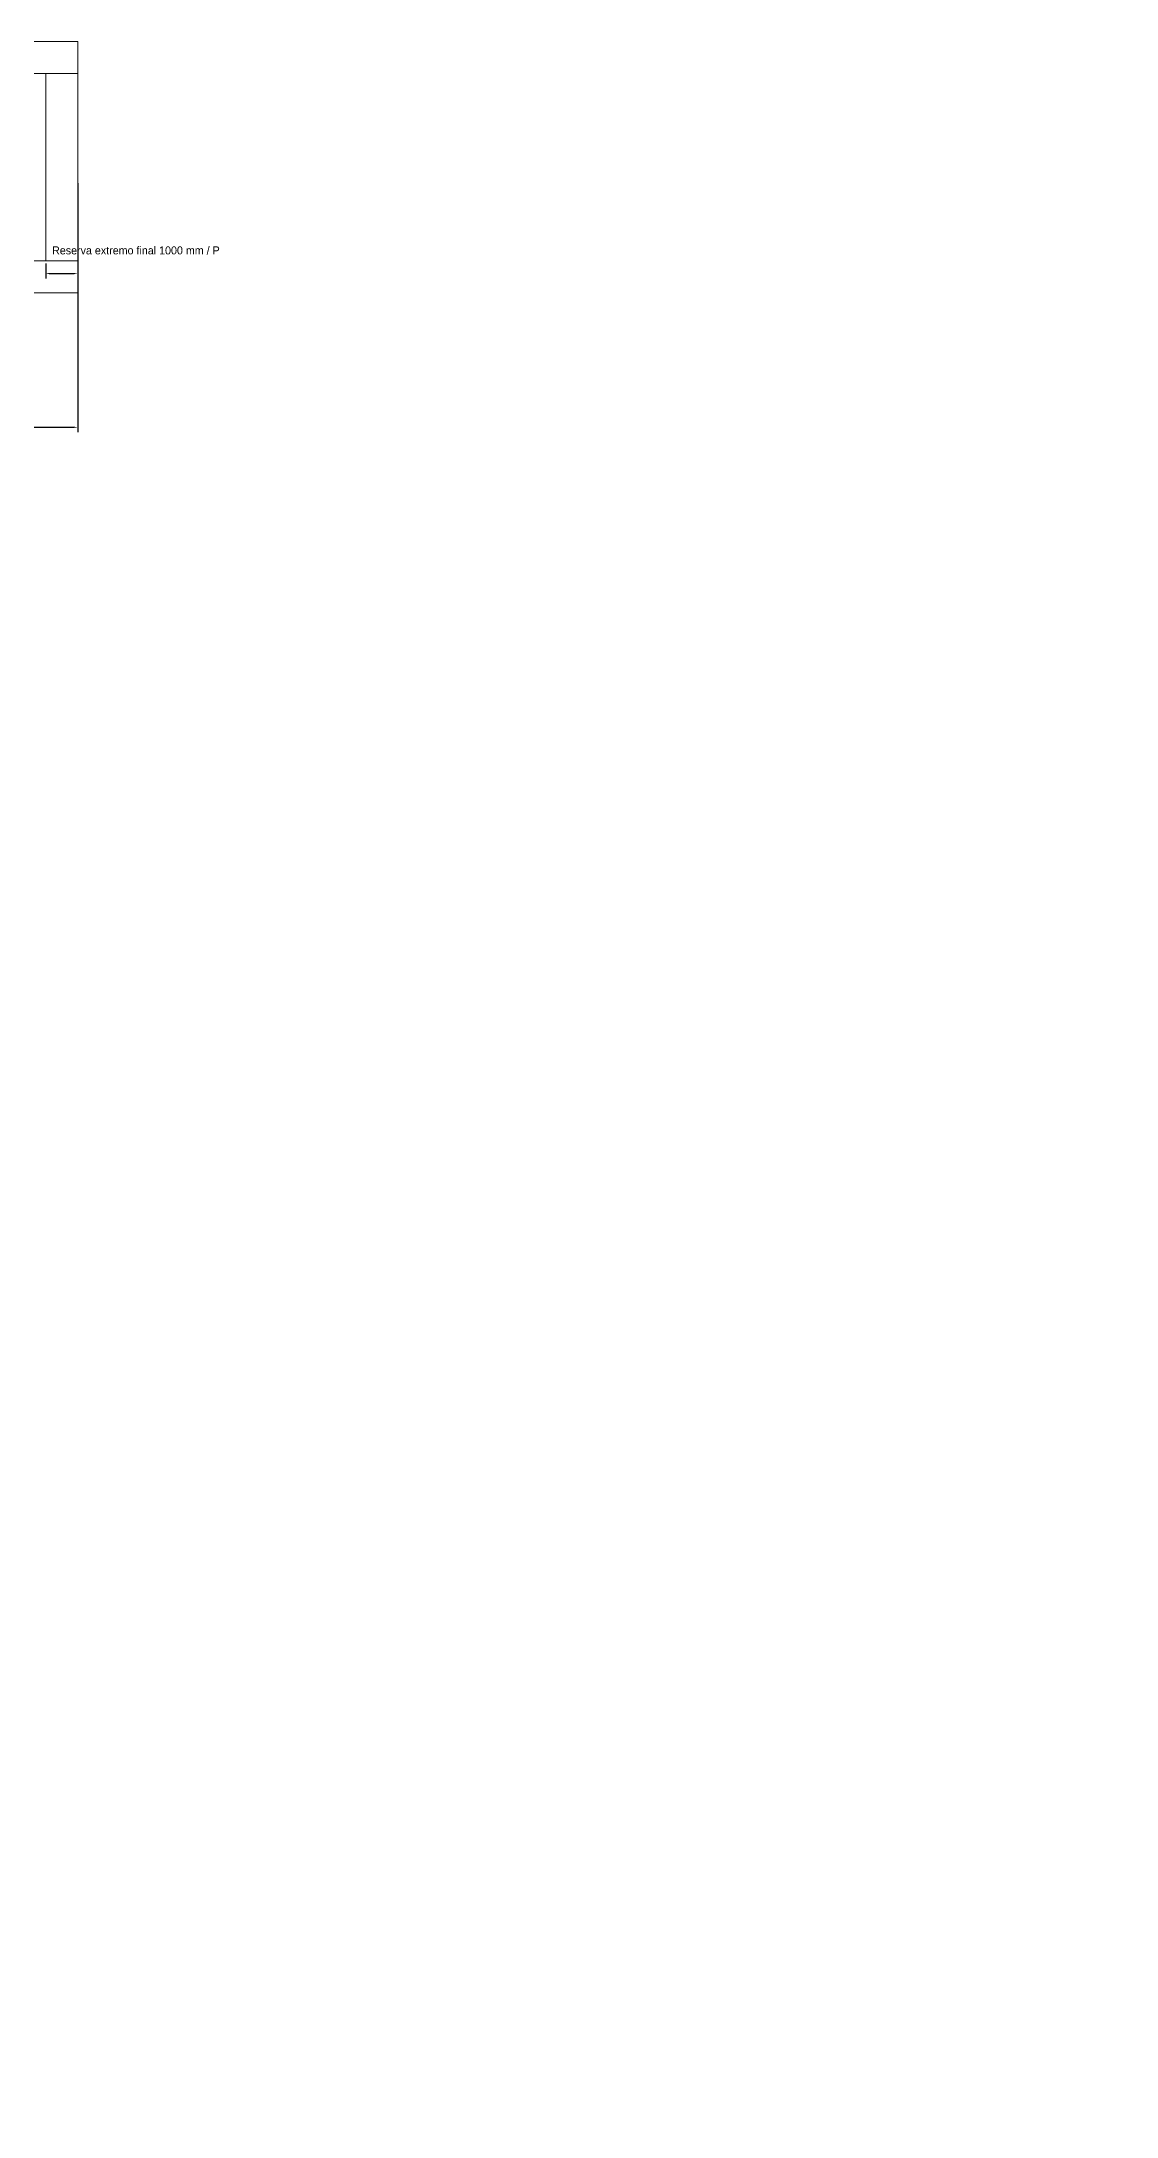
# Model space of a CAD drawing. Header units: millimetres. Extents: x -191664 to 191490, y -197311 to 10263.
# Drawn here: x 58986 to 92579, y -78466 to -13650 of the extents above; entities that cross this region are included whole.
import ezdxf

# ---------------------------------------------------------------- set-up
doc = ezdxf.new("R2010")
doc.units = ezdxf.units.MM
for name, color, linetype, lineweight in [('ACCESOS_PROPUESTOS', 30, 'Continuous', 0), ('COTAS_ACCESOS_P', 30, 'Continuous', 0), ('COTAS_INSTALACION_P', 30, 'Continuous', 0), ('R15_COTAS_TRANSPORTE_P', 1, 'Continuous', 0), ('TEXTOS_ACCESOS', 30, 'Continuous', 0)]:
    doc.layers.add(name, color=color, linetype=linetype, lineweight=lineweight)
doc.dimstyles.new('PLANTA_100', dxfattribs={"dimtxt": 250, "dimasz": 150, "dimexe": 150, "dimexo": 80, "dimgap": 100, "dimtad": 1, "dimtih": 1, "dimtoh": 1, "dimdec": 1, "dimdsep": 46, "dimcen": 0.09, "dimclrd": 1, "dimclre": 1, "dimclrt": 1, "dimadec": 0, "dimazin": 0, "dimtfac": 1, "dimtdec": 4, "dimtofl": 0, "dimtmove": 0, "dimatfit": 3, "dimfxl": 1, "dimtolj": 1, "dimtzin": 0, "dimarcsym": 0})
doc.dimstyles.new('PLANTA_20', dxfattribs={"dimtxt": 50, "dimasz": 30, "dimexe": 30, "dimexo": 16, "dimgap": 20, "dimtad": 1, "dimtih": 1, "dimtoh": 1, "dimdec": 1, "dimzin": 0, "dimdsep": 46, "dimcen": 0.09, "dimadec": 0, "dimazin": 0, "dimtfac": 1, "dimtdec": 4, "dimtofl": 0, "dimtmove": 0, "dimatfit": 3, "dimfxl": 1, "dimtolj": 1, "dimtzin": 0, "dimarcsym": 0})

# ---------------------------------------------------------------- blocks, each defined once
blk = doc.blocks.new('*D3')
at = {"layer": 'COTAS_ACCESOS_P', "color": 1, "lineweight": -2, "transparency": 16777216}
for p, q in [((59117, -20580), (59117, -21050)), ((60117, -20580), (60117, -21050)), ((59267, -20900), (59967, -20900))]:
    blk.add_line(p, q, dxfattribs=at)
at = {"layer": 'COTAS_ACCESOS_P', "color": 1, "transparency": 16777216}
for points in [[(59267, -20875), (59267, -20925), (59117, -20900)], [(59967, -20875), (59967, -20925), (60117, -20900)]]:
    blk.add_solid(points, dxfattribs=at)
at = {"layer": 'Defpoints', "color": 0, "transparency": 16777216}
for p in [(59117, -20500), (60117, -20500), (60117, -20900)]:
    blk.add_point(p, dxfattribs=at)
blk = doc.blocks.new('*D5')
at = {"layer": 'COTAS_INSTALACION_P', "color": 1, "lineweight": -2, "transparency": 16777216}
for p, q in [((-1000, -18080), (-1000, -25850)), ((60117, -18080), (60117, -25850)), ((-850, -25700), (59967, -25700))]:
    blk.add_line(p, q, dxfattribs=at)
at = {"layer": 'COTAS_INSTALACION_P', "color": 1, "transparency": 16777216}
for points in [[(-850, -25675), (-850, -25725), (-1000, -25700)], [(59967, -25675), (59967, -25725), (60117, -25700)]]:
    blk.add_solid(points, dxfattribs=at)
at = {"layer": 'Defpoints', "color": 0, "transparency": 16777216}
for p in [(-1000, -18000), (60117, -18000), (60117, -25700)]:
    blk.add_point(p, dxfattribs=at)
blk = doc.blocks.new('*D133')
at = {"layer": 'Defpoints', "color": 0, "transparency": 16777216}
for p in [(218, -194406), (440, -194148), (-500, -194490), (-500, -194490), (500, -194490)]:
    blk.add_point(p, dxfattribs=at)
at = {"layer": 'R15_COTAS_TRANSPORTE_P', "color": 0, "lineweight": -2, "transparency": 16777216}
blk.add_arc((-500, -194490), 723, 2.37834, 17.62166, dxfattribs=at)
at = {"layer": 'R15_COTAS_TRANSPORTE_P', "color": 0, "transparency": 16777216}
for points in [[(184, -194273), (194, -194270), (179, -194243)], [(227, -194460), (217, -194460), (223, -194490)]]:
    blk.add_solid(points, dxfattribs=at)

msp = doc.modelspace()

# ---------------------------------------------------------------- linework, layer by layer
at = {"layer": 'ACCESOS_PROPUESTOS'}
for p, q in [((60117.12, -13650), (-1000, -13650)), ((60117.12, -14650), (60117.12, -13650)), ((-1000, -14650), (60117.12, -14650)), ((60117.12, -14650), (59117.12, -14650)), ((59117.12, -14650), (59117.12, -20500)), ((60117.12, -20500), (60117.12, -14650)), ((60117.12, -20500), (-1000, -20500)), ((59117.12, -20500), (60117.12, -20500)), ((60117.12, -21500), (60117.12, -20500)), ((-1000, -21500), (60117.12, -21500))]:
    msp.add_line(p, q, dxfattribs=at)

# ---------------------------------------------------------------- texts
at = {"layer": 'TEXTOS_ACCESOS'}
msp.add_text('Reserva extremo final 1000 mm / P', height=250, dxfattribs=at).set_placement((59317.12, -20300))

# ---------------------------------------------------------------- dimensions: what is measured, and where the dimension line sits
at = {"layer": 'COTAS_ACCESOS_P'}
dim = msp.add_aligned_dim(p1=(59117.12, -20500), p2=(60117.12, -20500), distance=-400, text='<> P', dimstyle='PLANTA_100', dxfattribs=at)
dim.commit()
dim.dimension.update_dxf_attribs({"geometry": '*D3', "text_midpoint": (59617.12, -20900)})
at = {"layer": 'COTAS_INSTALACION_P'}
dim = msp.add_aligned_dim(p1=(-1000, -18000), p2=(60117.12, -18000), distance=-7700, text='<> P', dimstyle='PLANTA_100', dxfattribs=at)
dim.commit()
dim.dimension.update_dxf_attribs({"geometry": '*D5', "text_midpoint": (29558.56, -25700)})
at = {"layer": 'R15_COTAS_TRANSPORTE_P'}
dim = msp.add_angular_dim_2l(base=(217.89, -194406.09), line1=((-500, -194490), (500, -194490)), line2=((-500, -194490), (439.69, -194147.98)), dimstyle='PLANTA_20', dxfattribs=at)
dim.commit()
dim.dimension.update_dxf_attribs({"geometry": '*D133', "text_midpoint": (191490.46, -33543.69)})

doc.saveas('drawing.dxf')
